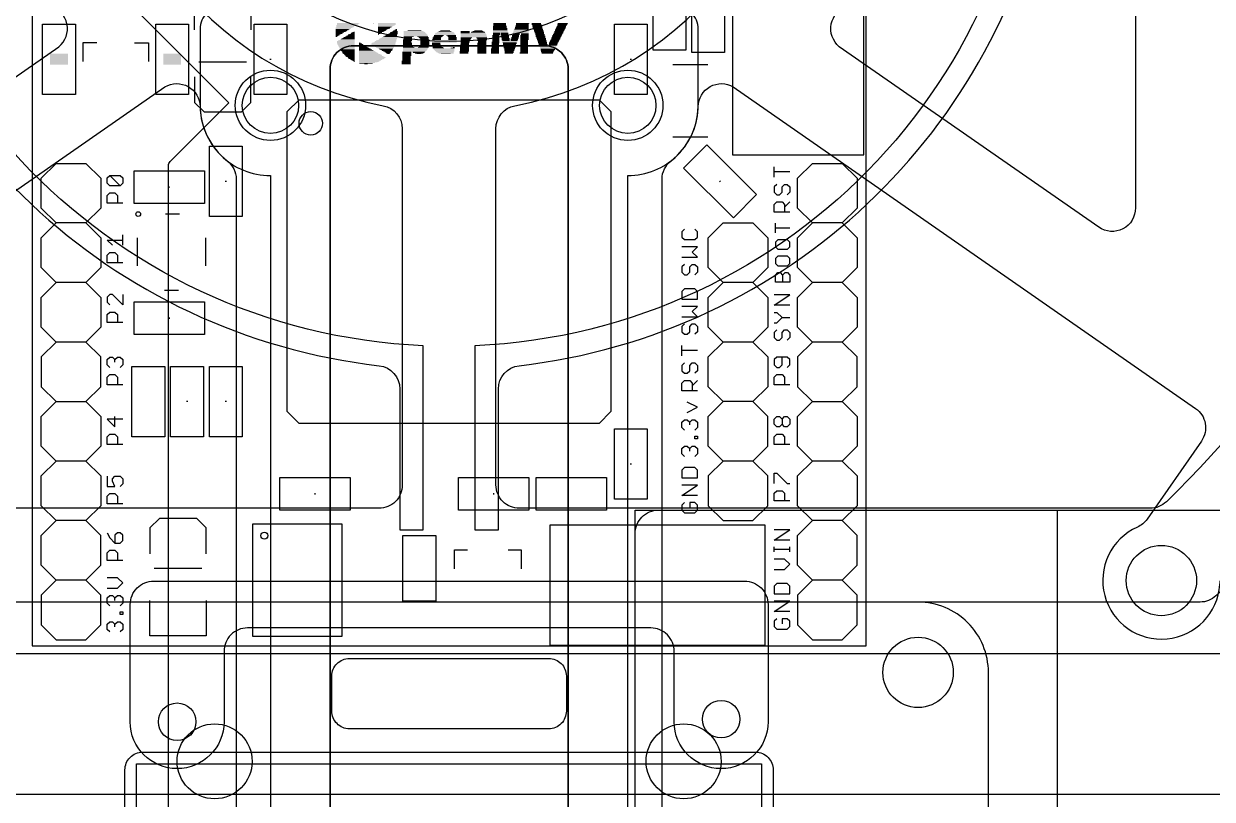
# Model space of a CAD drawing. Header units: inches. Extents: x 0 to 210, y 0 to 179.
# Drawn here: x 86.9 to 137.5, y 50.5 to 83.6 of the extents above; entities that cross this region are included whole.
import ezdxf

# ---------------------------------------------------------------- set-up
doc = ezdxf.new("R2010")
doc.units = ezdxf.units.IN
doc.header["$MEASUREMENT"] = 0
for name, color, linetype in [('4段目', 71, 'Continuous'), ('カバー', 6, 'Continuous'), ('カメラ', 7, 'Continuous'), ('基板', 4, 'Continuous'), ('穴', 3, 'Continuous'), ('部品', 2, 'Continuous')]:
    doc.layers.add(name, color=color, linetype=linetype)

# ---------------------------------------------------------------- blocks, each defined once
blk = doc.blocks.new('RECT')
blk.add_solid([(-0.5, -0.5), (0.5, -0.5), (-0.5, 0.5), (0.5, 0.5)])

msp = doc.modelspace()

# ---------------------------------------------------------------- linework, layer by layer
for points in [[(15.94, 79.917), (48.824, 55.884, 0.320104), (49.985, 55.87), (88.36, 82.581, 0.597767), (88.011, 84.308, -0.154834), (86.515, 85.334, 0.231089), (85.726, 85.719), (12.659, 85.719, 0.231089), (11.871, 85.334, -0.059752), (11.368, 84.827, 0.495694), (11.398, 83.236), (14.56, 80.925, -0.224377)], [(132.702, 74.881), (121.64, 82.581, -0.597767), (121.989, 84.308, 0.154834), (123.485, 85.334, -0.231089), (124.274, 85.719), (133.274, 85.719, -0.414214), (134.274, 84.719), (134.274, 75.702, -0.60586)], [(99.92, 81.619), (99.92, 25.199, 0.414214), (100.92, 24.199), (109.08, 24.199, 0.414214), (110.08, 25.199), (110.08, 81.619, 0.414214), (109.08, 82.619), (100.92, 82.619, 0.414214)], [(95.92, 30.961), (95.92, 29.893, -0.231089), (95.535, 29.105, 0.240354), (94.382, 26.634, -0.296977), (93.818, 25.699, 0.073277), (92.613, 24.879, -0.35793), (91.346, 24.807), (53.935, 52.148, -0.515032), (53.954, 53.776), (92.881, 80.871, -0.571229), (94.381, 80.024, 0.226248), (95.535, 77.713, -0.231089), (95.92, 76.925), (95.92, 36.961, -0.414214), (94.92, 35.961), (91.028, 35.961, 1), (91.028, 31.961), (94.92, 31.961, -0.414214)], [(141.756, 63.723), (156.046, 53.776, -0.515032), (156.065, 52.148), (118.654, 24.807, -0.35793), (117.387, 24.879, 0.073277), (116.182, 25.699, -0.296977), (115.618, 26.634, 0.240354), (114.465, 29.105, -0.231089), (114.08, 29.893), (114.08, 76.925, -0.231089), (114.465, 77.713, 0.226248), (115.619, 80.024, -0.571229), (117.119, 80.871), (136.832, 67.151, -0.414214), (137.081, 65.759), (134.765, 62.43, -0.136106), (134.353, 62.089, 1.767592), (137.871, 59.641, -0.136106), (138.048, 60.145), (140.364, 63.473, -0.414214)]]:
    msp.add_lwpolyline(points, format="xyb", close=True)
at = {"layer": '4段目'}
for points in [[(150.252, 77.696, -0.117299), (137.704, 59.152, -0.187753), (137.028, 58.889), (72.972, 58.889, -0.187753), (72.296, 59.152, -0.389926), (66.746, 124.411, -0.232049), (67.537, 124.799), (142.463, 124.799, -0.232049), (143.254, 124.411, -0.075809), (150.341, 111.663, -0.181311)], [(128, 24.921), (128, 55.889, 0.414214), (125, 58.889), (85, 58.889, 0.414214), (82, 55.889), (82, 24.921, -0.198912), (81.707, 24.214), (79.433, 21.939, 0.198912), (79.14, 21.232), (79.14, 18.647), (79.14, 13.074, 0.414214), (82.14, 10.074), (127.86, 10.074, 0.414214), (130.86, 13.074), (130.86, 21.232, 0.198912), (130.567, 21.939), (128.293, 24.214, -0.198912)], [(99.999, 54.234), (99.999, 55.734, -0.414214), (100.749, 56.484), (109.249, 56.484, -0.414214), (109.999, 55.734), (109.999, 54.234, -0.414214), (109.249, 53.484), (100.749, 53.484, -0.414214)], [(104.999, 52.484), (118.074, 52.484, -0.414214), (118.824, 51.734), (118.824, 33.034, -0.414214), (118.074, 32.284), (104.999, 32.284), (91.924, 32.284, -0.414214), (91.174, 33.034), (91.174, 51.734, -0.414214), (91.924, 52.484)]]:
    msp.add_lwpolyline(points, format="xyb", close=True, dxfattribs=at)
for points in [[(146.927, 81.452, -0.124113), (135.588, 63.17, -0.194568), (134.893, 62.889), (107.996, 62.889, -0.414214), (106.996, 63.889), (106.996, 79.082, -0.360068), (107.808, 80.064, 0.384235), (119.946, 96.071, -0.331788), (120.577, 97.087, 0.73979), (120.133, 102.807, -0.351266), (119.351, 103.783), (119.351, 119.799, -0.414214), (120.351, 120.799), (139.986, 120.799, -0.242162)], [(90.649, 119.799), (90.649, 103.783, -0.351266), (89.867, 102.807, 0.73979), (89.423, 97.087, -0.331788), (90.054, 96.071, 0.384235), (102.192, 80.064, -0.360068), (103.004, 79.082), (103.004, 63.889, -0.414214), (102.004, 62.889), (75.107, 62.889, -0.194568)]]:
    msp.add_lwpolyline(points, format="xyb", dxfattribs=at)
msp.add_lwpolyline([(91.674, 51.984), (118.324, 51.984), (118.324, 32.784), (91.674, 32.784)], close=True, dxfattribs=at)
for centre, radius in [((105, 94.799), 12), ((125, 55.889), 1.5), ((93.4, 53.784), 0.8), ((116.6, 53.894), 0.8)]:
    msp.add_circle(centre, radius, dxfattribs=at)
at = {"layer": 'カバー'}
for points in [[(115.62, 80.079), (115.62, 83.331), (115.62, 83.331, 0.414214), (114.62, 84.331), (105, 84.331), (95.38, 84.331, 0.414214), (94.38, 83.331), (94.38, 80.079, 0.414214), (97.38, 77.079), (97.38, 66.424), (97.38, 29.739, 0.414214), (94.38, 26.739), (94.38, 23.294), (94.38, 23.294, 0.414214), (95.38, 22.294), (105, 22.294), (114.62, 22.294, 0.414214), (115.62, 23.294), (115.62, 26.739), (115.62, 26.739, 0.414214), (112.62, 29.739), (112.62, 66.424), (112.62, 77.079, 0.414214)], [(99.92, 81.619, -0.414214), (100.92, 82.619), (105, 82.619), (109.08, 82.619, -0.414214), (110.08, 81.619), (110.08, 66.424), (110.08, 25.194, -0.414214), (109.08, 24.194), (105, 24.194), (100.92, 24.194, -0.414214), (99.92, 25.194), (99.92, 66.424)], [(105, 57.784), (96.4, 57.784, 0.414214), (95.4, 56.784), (95.4, 53.784, -1), (91.4, 53.784), (91.4, 58.784, -0.414214), (92.4, 59.784), (105, 59.784), (117.6, 59.784, -0.414214), (118.6, 58.784), (118.6, 53.784, -1), (114.6, 53.784), (114.6, 56.784, 0.414214), (113.6, 57.784)]]:
    msp.add_lwpolyline(points, format="xyb", close=True, dxfattribs=at)
for centre, radius in [((97.38, 80.079), 1.2), ((112.62, 80.079), 1.2), ((93.4, 53.784), 0.8), ((116.6, 53.894), 0.8)]:
    msp.add_circle(centre, radius, dxfattribs=at)
at = {"layer": 'カメラ'}
msp.add_line((102.9, 67.978), (102.9, 61.978), dxfattribs=at)
msp.add_lwpolyline([(77.808, 98.693, 0.619201), (73, 96.299), (73, 93.299, 0.619201), (77.808, 90.905, -0.560348), (79.396, 90.281, 0.331688), (102.015, 68.971, -0.380901), (102.9, 67.978), (102.9, 61.978), (103.9, 61.978), (103.9, 69.823, -45.443544), (106.1, 69.823), (106.1, 61.978), (107.1, 61.978), (107.1, 67.978, -0.380901), (107.985, 68.971, 0.331688), (130.604, 90.281, -0.560348), (132.192, 90.905, 0.619201), (137, 93.299), (137, 96.299, 0.619201), (132.192, 98.693, -0.560348), (130.604, 99.317, 0.838991), (79.396, 99.317, -0.560348)], format="xyb", close=True, dxfattribs=at)
at = {"layer": '基板'}
for p, q in [((96.364, 81.921), (94.332, 81.921)), ((97.35, 82.048), (97.411, 82.048)), ((112.716, 82.048), (112.777, 82.048)), ((114.537, 81.82), (116.037, 81.82)), ((116.037, 78.72), (114.537, 78.72)), ((90.42, 76.98), (90.53, 77.09)), ((118.868, 77.017), (118.868, 77.457)), ((119.529, 77.237), (118.868, 77.237)), ((90.42, 76.759), (90.42, 76.98)), ((90.53, 76.649), (90.42, 76.759)), ((90.971, 76.649), (90.53, 76.649)), ((93.062, 76.556), (93.062, 76.617)), ((95.445, 76.841), (95.505, 76.841)), ((116.579, 76.862), (116.535, 76.819)), ((119.308, 75.74), (119.529, 75.96)), ((93.508, 75.431), (92.908, 75.431)), ((118.919, 74.64), (118.919, 75.047)), ((91.081, 74.109), (91.081, 74.55)), ((119.529, 74.844), (118.919, 74.844)), ((91.708, 73.231), (91.708, 74.431)), ((94.608, 74.431), (94.608, 73.231)), ((93.458, 72.181), (92.858, 72.181)), ((93.062, 71.029), (93.062, 70.968)), ((114.931, 69.397), (114.931, 69.837)), ((115.592, 69.617), (114.931, 69.617)), ((115.371, 68.12), (115.592, 68.34)), ((93.855, 67.443), (93.794, 67.443)), ((95.505, 67.443), (95.445, 67.443)), ((119.198, 66.693), (119.308, 66.803)), ((119.308, 66.362), (119.198, 66.472)), ((119.308, 66.803), (119.419, 66.803)), ((119.419, 66.803), (119.529, 66.693)), ((119.529, 66.472), (119.419, 66.362)), ((119.529, 66.693), (119.529, 66.472)), ((119.419, 66.362), (119.308, 66.362)), ((112.777, 64.776), (112.716, 64.776)), ((99.285, 63.475), (99.285, 63.536)), ((106.905, 63.475), (106.905, 63.536)), ((90.42, 61.85), (90.53, 61.629)), ((90.53, 61.629), (90.75, 61.409)), ((118.868, 61.028), (118.868, 61.248)), ((119.529, 61.138), (118.868, 61.138)), ((119.529, 61.028), (119.529, 61.248)), ((92.427, 60.331), (94.459, 60.331))]:
    msp.add_line(p, q, dxfattribs=at)
msp.add_lwpolyline([(72.252, 103.532), (69.752, 101.033, -0.198912), (69.575, 100.959), (26.029, 100.959, 0.414214), (24.029, 98.959), (24.029, 83.961, -0.414214), (21.029, 80.961), (14.183, 80.961, 0.523448), (12.31, 78.26, 0.216949), (70.328, 20.242, 0.523448), (73.029, 22.115), (73.029, 28.961, -0.414214), (76.029, 31.961), (91.028, 31.961, 0.414214), (93.028, 33.961), (93.028, 77.507, -0.198912), (93.101, 77.684), (95.6, 80.183)], format="xyb", close=True, dxfattribs=at)
for points in [[(87.22, 57.029), (122.78, 57.029), (122.78, 101.479), (87.22, 101.479)], [(122.686, 89.972), (117.086, 89.972), (117.086, 77.972), (122.686, 77.972)], [(113.698, 82.426), (113.698, 85.226), (115.098, 85.226), (115.098, 82.426)], [(116.749, 82.326), (115.349, 82.326), (115.349, 85.326), (116.749, 85.326)], [(89.063, 80.548), (87.663, 80.548), (87.663, 83.548), (89.063, 83.548)], [(93.889, 80.548), (92.489, 80.548), (92.489, 83.548), (93.889, 83.548)], [(96.68, 83.548), (98.08, 83.548), (98.08, 80.548), (96.68, 80.548)], [(112.047, 83.548), (113.447, 83.548), (113.447, 80.548), (112.047, 80.548)], [(111.9, 79.812), (111.9, 67.012), (111.4, 66.512), (98.6, 66.512), (98.1, 67.012), (98.1, 79.812), (98.6, 80.312), (111.4, 80.312)], [(94.775, 78.341), (96.175, 78.341), (96.175, 75.341), (94.775, 75.341)], [(118.113, 76.275), (117.123, 75.285), (115.001, 77.406), (115.991, 78.396)], [(89.506, 77.603), (90.141, 76.968), (90.141, 75.698), (89.506, 75.063), (88.236, 75.063), (87.601, 75.698), (87.601, 76.968), (88.236, 77.603)], [(121.764, 77.603), (122.399, 76.968), (122.399, 75.698), (121.764, 75.063), (120.494, 75.063), (119.859, 75.698), (119.859, 76.968), (120.494, 77.603)], [(90.971, 77.09), (91.081, 76.98), (91.081, 76.759), (90.971, 76.649), (90.53, 77.09)], [(91.562, 75.887), (91.562, 77.287), (94.562, 77.287), (94.562, 75.887)], [(117.954, 75.063), (118.589, 74.428), (118.589, 73.158), (117.954, 72.523), (116.684, 72.523), (116.049, 73.158), (116.049, 74.428), (116.684, 75.063)], [(118.919, 74.04), (119.02, 73.939), (119.427, 73.939), (119.529, 74.04), (119.529, 74.244), (119.427, 74.345), (119.02, 74.345), (118.919, 74.244)], [(118.919, 73.339), (119.02, 73.237), (119.427, 73.237), (119.529, 73.339), (119.529, 73.542), (119.427, 73.644), (119.02, 73.644), (118.919, 73.542)], [(115.592, 71.81), (115.592, 72.14), (115.482, 72.25), (115.041, 72.25), (114.931, 72.14), (114.931, 71.81)], [(94.562, 71.699), (94.562, 70.299), (91.562, 70.299), (91.562, 71.699)], [(92.873, 65.943), (91.473, 65.943), (91.473, 68.943), (92.873, 68.943)], [(94.524, 65.943), (93.124, 65.943), (93.124, 68.943), (94.524, 68.943)], [(96.175, 65.943), (94.775, 65.943), (94.775, 68.943), (96.175, 68.943)], [(118.868, 66.472), (118.868, 66.693), (118.978, 66.803), (119.088, 66.803), (119.198, 66.693), (119.198, 66.472), (119.088, 66.362), (118.978, 66.362)], [(113.447, 63.276), (112.047, 63.276), (112.047, 66.276), (113.447, 66.276)], [(115.482, 65.854), (115.482, 65.964), (115.592, 65.964), (115.592, 65.854)], [(115.592, 64.19), (115.592, 64.52), (115.482, 64.63), (115.041, 64.63), (114.931, 64.52), (114.931, 64.19)], [(97.785, 62.806), (97.785, 64.206), (100.785, 64.206), (100.785, 62.806)], [(105.405, 62.806), (105.405, 64.206), (108.405, 64.206), (108.405, 62.806)], [(108.707, 62.806), (108.707, 64.206), (111.707, 64.206), (111.707, 62.806)], [(130.93, 23.808), (112.93, 23.808), (112.93, 62.808), (130.93, 62.808)], [(90.971, 61.409), (91.081, 61.519), (91.081, 61.74), (90.971, 61.85), (90.86, 61.85), (90.75, 61.74), (90.75, 61.409)], [(96.623, 57.423), (96.623, 62.223), (100.423, 62.223), (100.423, 57.423)], [(109.31, 57.031), (109.31, 62.186), (118.47, 62.186), (118.47, 57.031)], [(103.03, 58.931), (103.03, 61.731), (104.43, 61.731), (104.43, 58.931)], [(119.529, 59.237), (119.529, 59.567), (119.419, 59.677), (118.978, 59.677), (118.868, 59.567), (118.868, 59.237)], [(90.971, 58.361), (90.971, 58.471), (91.081, 58.471), (91.081, 58.361)]]:
    msp.add_lwpolyline(points, close=True, dxfattribs=at)
for points in [[(94.148, 83.302), (94.148, 84.802), (96.548, 84.802), (96.548, 83.302)], [(89.976, 82.748), (89.376, 82.748), (89.376, 81.948)], [(91.576, 82.748), (92.176, 82.748), (92.176, 81.948)], [(94.148, 81.302), (94.148, 80.202), (94.548, 79.802), (96.148, 79.802), (96.548, 80.202), (96.548, 81.302)], [(118.978, 76.709), (118.868, 76.599), (118.868, 76.378), (118.978, 76.268), (119.088, 76.268), (119.198, 76.378), (119.198, 76.599), (119.308, 76.709), (119.419, 76.709), (119.529, 76.599), (119.529, 76.378), (119.419, 76.268)], [(91.081, 75.901), (90.42, 75.901), (90.42, 76.231), (90.53, 76.341), (90.75, 76.341), (90.86, 76.231), (90.86, 75.901)], [(119.529, 75.52), (118.868, 75.52), (118.868, 75.85), (118.978, 75.96), (119.198, 75.96), (119.308, 75.85), (119.308, 75.52)], [(89.506, 75.063), (90.141, 74.428), (90.141, 73.158), (89.506, 72.523), (88.236, 72.523), (87.601, 73.158), (87.601, 74.428), (88.236, 75.063)], [(121.764, 75.063), (122.399, 74.428), (122.399, 73.158), (121.764, 72.523), (120.494, 72.523), (119.859, 73.158), (119.859, 74.428), (120.494, 75.063)], [(115.041, 74.79), (114.931, 74.68), (114.931, 74.46), (115.041, 74.35), (115.482, 74.35), (115.592, 74.46), (115.592, 74.68), (115.482, 74.79)], [(90.64, 74.109), (90.42, 74.329), (91.081, 74.329)], [(114.931, 73.601), (115.592, 73.601), (115.371, 73.821), (115.592, 74.042), (114.931, 74.042)], [(91.081, 73.361), (90.42, 73.361), (90.42, 73.691), (90.53, 73.801), (90.75, 73.801), (90.86, 73.691), (90.86, 73.361)], [(115.041, 73.293), (114.931, 73.183), (114.931, 72.963), (115.041, 72.853), (115.151, 72.853), (115.261, 72.963), (115.261, 73.183), (115.371, 73.293), (115.482, 73.293), (115.592, 73.183), (115.592, 72.963), (115.482, 72.853)], [(88.236, 69.983), (87.601, 69.348), (87.601, 68.078), (88.236, 67.443), (89.506, 67.443), (90.141, 68.078), (90.141, 69.348), (89.506, 69.983), (88.236, 69.983), (87.601, 70.618), (87.601, 71.888), (88.236, 72.523)], [(89.506, 72.523), (90.141, 71.888), (90.141, 70.618), (89.506, 69.983)], [(117.954, 72.523), (118.589, 71.888), (118.589, 70.618), (117.954, 69.983), (116.684, 69.983), (116.049, 70.618), (116.049, 71.888), (116.684, 72.523)], [(119.224, 72.84), (119.325, 72.942), (119.427, 72.942), (119.529, 72.84), (119.529, 72.535), (118.919, 72.535), (118.919, 72.84), (119.02, 72.942), (119.122, 72.942), (119.224, 72.84), (119.224, 72.535)], [(120.494, 69.983), (119.859, 69.348), (119.859, 68.078), (120.494, 67.443), (121.764, 67.443), (122.399, 68.078), (122.399, 69.348), (121.764, 69.983), (120.494, 69.983), (119.859, 70.618), (119.859, 71.888), (120.494, 72.523)], [(121.764, 72.523), (122.399, 71.888), (122.399, 70.618), (121.764, 69.983)], [(91.081, 72.01), (91.081, 71.569), (90.64, 72.01), (90.53, 72.01), (90.42, 71.9), (90.42, 71.679), (90.53, 71.569)], [(119.529, 71.556), (118.868, 71.556), (119.529, 71.996), (118.868, 71.996)], [(114.931, 71.061), (115.592, 71.061), (115.371, 71.281), (115.592, 71.502), (114.931, 71.502)], [(91.081, 70.821), (90.42, 70.821), (90.42, 71.151), (90.53, 71.261), (90.75, 71.261), (90.86, 71.151), (90.86, 70.821)], [(118.868, 71.248), (118.978, 71.248), (119.198, 71.027), (119.529, 71.027)], [(118.868, 70.807), (118.978, 70.807), (119.198, 71.027)], [(115.041, 70.753), (114.931, 70.643), (114.931, 70.423), (115.041, 70.313), (115.151, 70.313), (115.261, 70.423), (115.261, 70.643), (115.371, 70.753), (115.482, 70.753), (115.592, 70.643), (115.592, 70.423), (115.482, 70.313)], [(118.978, 70.499), (118.868, 70.389), (118.868, 70.169), (118.978, 70.059), (119.088, 70.059), (119.198, 70.169), (119.198, 70.389), (119.308, 70.499), (119.419, 70.499), (119.529, 70.389), (119.529, 70.169), (119.419, 70.059)], [(116.684, 64.903), (116.049, 64.268), (116.049, 62.998), (116.684, 62.363), (117.954, 62.363), (118.589, 62.998), (118.589, 64.268), (117.954, 64.903), (116.684, 64.903), (116.049, 65.538), (116.049, 66.808), (116.684, 67.443), (116.049, 68.078), (116.049, 69.348), (116.684, 69.983)], [(117.954, 69.983), (118.589, 69.348), (118.589, 68.078), (117.954, 67.443)], [(90.53, 68.902), (90.42, 69.012), (90.42, 69.233), (90.53, 69.343), (90.64, 69.343), (90.75, 69.233)], [(90.75, 69.122), (90.75, 69.233), (90.86, 69.343), (90.971, 69.343), (91.081, 69.233), (91.081, 69.012), (90.971, 68.902)], [(115.041, 69.089), (114.931, 68.979), (114.931, 68.758), (115.041, 68.648), (115.151, 68.648), (115.261, 68.758), (115.261, 68.979), (115.371, 69.089), (115.482, 69.089), (115.592, 68.979), (115.592, 68.758), (115.482, 68.648)], [(119.419, 68.902), (119.529, 69.012), (119.529, 69.233), (119.419, 69.343), (118.978, 69.343), (118.868, 69.233), (118.868, 69.012), (118.978, 68.902), (119.088, 68.902), (119.198, 69.012), (119.198, 69.343)], [(91.081, 68.154), (90.42, 68.154), (90.42, 68.484), (90.53, 68.594), (90.75, 68.594), (90.86, 68.484), (90.86, 68.154)], [(119.529, 68.154), (118.868, 68.154), (118.868, 68.484), (118.978, 68.594), (119.198, 68.594), (119.308, 68.484), (119.308, 68.154)], [(115.592, 67.9), (114.931, 67.9), (114.931, 68.23), (115.041, 68.34), (115.261, 68.34), (115.371, 68.23), (115.371, 67.9)], [(89.506, 67.443), (90.141, 66.808), (90.141, 65.538), (89.506, 64.903), (88.236, 64.903), (87.601, 65.538), (87.601, 66.808), (88.236, 67.443)], [(115.151, 66.977), (115.592, 67.197), (115.151, 67.417)], [(117.954, 64.903), (118.589, 65.538), (118.589, 66.808), (117.954, 67.443), (116.684, 67.443)], [(121.764, 67.443), (122.399, 66.808), (122.399, 65.538), (121.764, 64.903), (120.494, 64.903), (119.859, 65.538), (119.859, 66.808), (120.494, 67.443)], [(91.081, 66.693), (90.42, 66.693), (90.75, 66.362), (90.75, 66.803)], [(115.041, 66.228), (114.931, 66.339), (114.931, 66.559), (115.041, 66.669), (115.151, 66.669), (115.261, 66.559)], [(115.261, 66.449), (115.261, 66.559), (115.371, 66.669), (115.482, 66.669), (115.592, 66.559), (115.592, 66.339), (115.482, 66.228)], [(91.081, 65.614), (90.42, 65.614), (90.42, 65.944), (90.53, 66.054), (90.75, 66.054), (90.86, 65.944), (90.86, 65.614)], [(119.529, 65.614), (118.868, 65.614), (118.868, 65.944), (118.978, 66.054), (119.198, 66.054), (119.308, 65.944), (119.308, 65.614)], [(115.041, 65.106), (114.931, 65.216), (114.931, 65.436), (115.041, 65.546), (115.151, 65.546), (115.261, 65.436)], [(115.261, 65.326), (115.261, 65.436), (115.371, 65.546), (115.482, 65.546), (115.592, 65.436), (115.592, 65.216), (115.482, 65.106)], [(88.236, 59.823), (87.601, 59.188), (87.601, 57.918), (88.236, 57.283), (89.506, 57.283), (90.141, 57.918), (90.141, 59.188), (89.506, 59.823), (88.236, 59.823), (87.601, 60.458), (87.601, 61.728), (88.236, 62.363), (87.601, 62.998), (87.601, 64.268), (88.236, 64.903)], [(89.506, 64.903), (90.141, 64.268), (90.141, 62.998), (89.506, 62.363)], [(120.494, 59.823), (119.859, 59.188), (119.859, 57.918), (120.494, 57.283), (121.764, 57.283), (122.399, 57.918), (122.399, 59.188), (121.764, 59.823), (120.494, 59.823), (119.859, 60.458), (119.859, 61.728), (120.494, 62.363), (119.859, 62.998), (119.859, 64.268), (120.494, 64.903)], [(121.764, 64.903), (122.399, 64.268), (122.399, 62.998), (121.764, 62.363)], [(118.868, 63.949), (118.868, 64.39), (118.978, 64.39), (119.419, 63.949), (119.529, 63.949)], [(90.42, 64.263), (90.42, 63.822), (90.75, 63.822), (90.64, 64.042), (90.64, 64.153), (90.75, 64.263), (90.971, 64.263), (91.081, 64.153), (91.081, 63.932), (90.971, 63.822)], [(115.592, 63.441), (114.931, 63.441), (115.592, 63.882), (114.931, 63.882)], [(91.081, 63.074), (90.42, 63.074), (90.42, 63.404), (90.53, 63.514), (90.75, 63.514), (90.86, 63.404), (90.86, 63.074)], [(119.529, 63.201), (118.868, 63.201), (118.868, 63.531), (118.978, 63.641), (119.198, 63.641), (119.308, 63.531), (119.308, 63.201)], [(115.041, 63.133), (114.931, 63.023), (114.931, 62.803), (115.041, 62.693), (115.482, 62.693), (115.592, 62.803), (115.592, 63.023), (115.482, 63.133), (115.261, 63.133), (115.261, 62.913)], [(89.506, 59.823), (90.141, 60.458), (90.141, 61.728), (89.506, 62.363), (88.236, 62.363)], [(94.643, 60.95), (94.643, 62.05), (94.243, 62.45), (92.643, 62.45), (92.243, 62.05), (92.243, 60.95)], [(121.764, 59.823), (122.399, 60.458), (122.399, 61.728), (121.764, 62.363), (120.494, 62.363)], [(119.529, 61.527), (118.868, 61.527), (119.529, 61.968), (118.868, 61.968)], [(91.081, 60.661), (90.42, 60.661), (90.42, 60.991), (90.53, 61.101), (90.75, 61.101), (90.86, 60.991), (90.86, 60.661)], [(105.229, 60.305), (105.229, 61.118), (105.787, 61.118)], [(107.515, 61.118), (108.073, 61.118), (108.073, 60.305)], [(118.868, 60.28), (119.308, 60.28), (119.529, 60.5), (119.308, 60.72), (118.868, 60.72)], [(90.42, 59.484), (90.86, 59.484), (91.081, 59.704), (90.86, 59.924), (90.42, 59.924)], [(90.53, 58.735), (90.42, 58.846), (90.42, 59.066), (90.53, 59.176), (90.64, 59.176), (90.75, 59.066)], [(90.75, 58.956), (90.75, 59.066), (90.86, 59.176), (90.971, 59.176), (91.081, 59.066), (91.081, 58.846), (90.971, 58.735)], [(94.643, 58.95), (94.643, 57.45), (92.243, 57.45), (92.243, 58.95)], [(119.529, 58.488), (118.868, 58.488), (119.529, 58.929), (118.868, 58.929)], [(90.53, 57.613), (90.42, 57.723), (90.42, 57.943), (90.53, 58.053), (90.64, 58.053), (90.75, 57.943)], [(90.75, 57.833), (90.75, 57.943), (90.86, 58.053), (90.971, 58.053), (91.081, 57.943), (91.081, 57.723), (90.971, 57.613)], [(118.978, 58.18), (118.868, 58.07), (118.868, 57.85), (118.978, 57.74), (119.419, 57.74), (119.529, 57.85), (119.529, 58.07), (119.419, 58.18), (119.198, 58.18), (119.198, 57.96)]]:
    msp.add_lwpolyline(points, dxfattribs=at)
msp.add_lwpolyline([(132.376, 22.808, 0.414214), (131.376, 23.808), (113.93, 23.808, -0.414214), (112.93, 24.808), (112.93, 61.808, -0.414214), (113.93, 62.808), (135.376, 62.808), (175.867, 62.808, -0.414214), (176.867, 61.808), (176.867, 28.422, -0.199776), (176.572, 27.712), (168.134, 19.331, -0.19805), (166.02, 18.459), (135.376, 18.459, -0.414214), (132.376, 21.459), (132.376, 22.808)], format="xyb", dxfattribs=at)
for centre, radius in [((99.1, 79.312), 0.5), ((91.739, 75.443), 0.1), ((97.123, 61.723), 0.15)]:
    msp.add_circle(centre, radius, dxfattribs=at)
at = {"layer": '穴', "linetype": 'Continuous'}
for centre in [(97.38, 80.079), (112.62, 80.079)]:
    msp.add_circle(centre, 1.5, dxfattribs=at)
at = {"layer": '穴'}
for centre, radius in [((135.376, 59.808), 1.5), ((94.999, 52.095), 1.6), ((115.001, 52.095), 1.6)]:
    msp.add_circle(centre, radius, dxfattribs=at)
at = {"layer": '部品'}
for p, q in [((55.695, 56.701), (154.305, 56.701)), ((55.695, 50.701), (154.305, 50.701))]:
    msp.add_line(p, q, dxfattribs=at)

# ---------------------------------------------------------------- block references
at = {"layer": '基板', "yscale": 0.0254}
for p, xscale in [((100.517, 83.394), 0.7112), ((100.491, 83.368), 0.6604), ((100.479, 83.343), 0.635), ((100.453, 83.318), 0.5842), ((100.428, 83.292), 0.5334), ((100.403, 83.267), 0.4826), ((100.39, 83.241), 0.4572), ((100.364, 83.216), 0.4064), ((100.339, 83.191), 0.3556), ((100.314, 83.165), 0.3048), ((100.301, 83.14), 0.2794), ((100.276, 83.114), 0.2286), ((100.618, 83.495), 0.8636000000000001), ((100.593, 83.47), 0.8128), ((100.568, 83.445), 0.762), ((100.555, 83.419), 0.7366000000000003), ((100.695, 83.572), 0.9652), ((100.669, 83.546), 0.9144), ((100.657, 83.521), 0.889), ((100.86, 83.114), 0.2286), ((100.885, 83.14), 0.1778), ((100.898, 83.165), 0.1524), ((100.923, 83.191), 0.1016), ((100.949, 83.216), 0.0508), ((101.774, 83.572), 0.0254), ((102.346, 83.572), 0.762), ((102.346, 83.546), 0.762), ((102.346, 83.521), 0.762), ((102.32, 83.495), 0.7112), ((102.295, 83.47), 0.6604), ((102.282, 83.445), 0.635), ((102.257, 83.419), 0.5842), ((102.231, 83.394), 0.5334), ((102.219, 83.368), 0.508), ((102.193, 83.343), 0.4572), ((102.168, 83.318), 0.4064), ((102.142, 83.292), 0.3556), ((102.13, 83.267), 0.3302), ((102.104, 83.241), 0.2794), ((102.079, 83.216), 0.2286), ((102.054, 83.191), 0.1778), ((102.041, 83.165), 0.1524), ((102.015, 83.14), 0.1016), ((101.99, 83.114), 0.0508), ((102.587, 83.114), 0.4318000000000001), ((102.612, 83.14), 0.381), ((102.638, 83.165), 0.3302), ((102.65, 83.191), 0.3048), ((102.676, 83.216), 0.254), ((102.701, 83.241), 0.2032), ((102.701, 83.267), 0.1524), ((102.727, 83.292), 0.1016), ((102.752, 83.318), 0.0508), ((103.476, 83.241), 0.8382), ((103.501, 83.216), 0.889), ((103.514, 83.191), 0.9144), ((103.527, 83.165), 0.9397999999999999), ((103.539, 83.14), 0.9652), ((103.552, 83.114), 0.9906), ((103.527, 83.267), 0.5842), ((104.822, 83.14), 0.8382), ((104.835, 83.114), 0.8636000000000001), ((104.822, 83.165), 0.7874), ((104.835, 83.191), 0.7112), ((104.822, 83.216), 0.635), ((104.822, 83.241), 0.5334), ((104.835, 83.267), 0.4064), ((105.686, 83.241), 0.381), ((105.686, 83.216), 0.381), ((105.686, 83.191), 0.381), ((105.686, 83.165), 0.381), ((106.029, 83.14), 1.066799999999997), ((106.041, 83.114), 1.0922), ((106.232, 83.165), 0.6604), ((106.232, 83.191), 0.6096), ((106.232, 83.216), 0.5588), ((106.232, 83.241), 0.4572), ((106.245, 83.267), 0.3302), ((107.159, 83.445), 0.5842), ((107.159, 83.419), 0.5842), ((107.159, 83.394), 0.5842), ((107.172, 83.368), 0.6096), ((107.172, 83.343), 0.6096), ((107.172, 83.318), 0.6096), ((107.172, 83.292), 0.6096), ((107.184, 83.267), 0.635), ((107.184, 83.241), 0.635), ((107.184, 83.216), 0.635), ((107.184, 83.191), 0.635), ((107.019, 83.165), 0.3048), ((107.019, 83.14), 0.3048), ((107.019, 83.114), 0.3048), ((107.159, 83.572), 0.5334), ((107.159, 83.546), 0.5334), ((107.159, 83.521), 0.5334), ((107.159, 83.495), 0.5334), ((107.172, 83.47), 0.5588), ((107.362, 83.165), 0.3302), ((107.362, 83.14), 0.3302), ((107.362, 83.114), 0.3302), ((107.857, 83.14), 0.3048), ((107.857, 83.114), 0.3048), ((108.061, 83.216), 0.6604), ((108.061, 83.191), 0.6604), ((108.061, 83.165), 0.6604), ((108.073, 83.292), 0.635), ((108.073, 83.267), 0.635), ((108.073, 83.241), 0.635), ((108.086, 83.343), 0.6096), ((108.086, 83.318), 0.6096), ((108.099, 83.419), 0.5842), ((108.099, 83.394), 0.5842), ((108.099, 83.368), 0.5842), ((108.111, 83.495), 0.5588), ((108.111, 83.47), 0.5588), ((108.111, 83.445), 0.5588), ((108.137, 83.572), 0.5588), ((108.124, 83.546), 0.5334), ((108.124, 83.521), 0.5334), ((108.226, 83.14), 0.3302), ((108.226, 83.114), 0.3302), ((108.721, 83.572), 0.4064), ((108.721, 83.546), 0.4064), ((108.734, 83.521), 0.4318000000000001), ((108.746, 83.495), 0.4064), ((108.746, 83.47), 0.4064), ((108.759, 83.445), 0.4318000000000001), ((108.772, 83.419), 0.4064), ((108.772, 83.394), 0.4064), ((108.772, 83.368), 0.4064), ((108.797, 83.343), 0.4064), ((108.797, 83.318), 0.4064), ((108.81, 83.292), 0.381), ((108.823, 83.267), 0.4064), ((108.823, 83.241), 0.4064), ((108.835, 83.216), 0.381), ((108.848, 83.191), 0.4064), ((108.848, 83.165), 0.4064), ((108.861, 83.14), 0.381), ((108.873, 83.114), 0.4064), ((109.635, 83.114), 0.4064), ((109.661, 83.165), 0.4064), ((109.648, 83.14), 0.381), ((109.686, 83.241), 0.4064), ((109.686, 83.216), 0.4064), ((109.674, 83.191), 0.381), ((109.712, 83.292), 0.4064), ((109.712, 83.267), 0.4064), ((109.737, 83.343), 0.4064), ((109.737, 83.318), 0.4064), ((109.763, 83.394), 0.4064), ((109.763, 83.368), 0.4064), ((109.788, 83.445), 0.4064), ((109.788, 83.419), 0.4064), ((109.826, 83.521), 0.4318000000000001), ((109.813, 83.495), 0.4064), ((109.813, 83.47), 0.4064), ((109.851, 83.572), 0.4318000000000001), ((109.839, 83.546), 0.4064), ((100.25, 83.089), 0.1778), ((100.237, 83.064), 0.1524), ((100.212, 83.038), 0.1016), ((100.187, 83.013), 0.0508), ((100.593, 82.81), 0.762), ((100.593, 82.784), 0.762), ((100.593, 82.759), 0.762), ((100.593, 82.733), 0.762), ((100.606, 82.708), 0.7366000000000003), ((100.606, 82.683), 0.7366000000000003), ((100.618, 82.835), 0.7112), ((100.618, 82.657), 0.7112), ((100.618, 82.632), 0.7112), ((100.631, 82.606), 0.6858), ((100.644, 82.86), 0.6604), ((100.657, 82.886), 0.635), ((100.682, 82.911), 0.5842), ((100.707, 82.937), 0.5334), ((100.733, 82.962), 0.4826), ((100.745, 82.987), 0.4572), ((100.771, 83.013), 0.4064), ((100.796, 83.038), 0.3556), ((100.822, 83.064), 0.3048), ((100.834, 83.089), 0.2794), ((101.165, 82.759), 0.0254), ((101.19, 82.733), 0.0762), ((101.215, 82.708), 0.127), ((101.241, 82.683), 0.1778), ((101.253, 82.657), 0.2032), ((101.279, 82.632), 0.254), ((101.304, 82.606), 0.3048), ((102.181, 82.683), 1.0414), ((102.193, 82.708), 1.016), ((102.219, 82.733), 1.016), ((102.206, 82.657), 0.9906), ((102.244, 82.759), 0.9652), ((102.219, 82.632), 0.9144), ((102.269, 82.784), 0.9144), ((102.244, 82.606), 0.8636000000000001), ((102.295, 82.81), 0.9144), ((102.32, 82.835), 0.8636000000000001), ((102.346, 82.86), 0.8128), ((101.977, 83.089), 0.0254), ((102.371, 82.886), 0.762), ((102.396, 82.911), 0.762), ((102.422, 82.937), 0.7112), ((102.447, 82.962), 0.6604), ((102.46, 82.987), 0.635), ((102.485, 83.013), 0.5842), ((102.511, 83.038), 0.5334), ((102.536, 83.064), 0.4826), ((102.549, 83.089), 0.4572), ((103.222, 82.886), 0.381), ((103.222, 82.86), 0.381), ((103.222, 82.835), 0.381), ((103.209, 82.81), 0.3556), ((103.209, 82.784), 0.3556), ((103.209, 82.759), 0.3556), ((103.222, 82.733), 0.381), ((103.222, 82.708), 0.381), ((103.222, 82.683), 0.381), ((103.222, 82.657), 0.381), ((103.235, 82.632), 0.4064), ((103.235, 82.606), 0.4064), ((103.565, 83.089), 1.016), ((103.565, 83.064), 1.016), ((103.578, 83.038), 1.0414), ((103.273, 83.013), 0.4318000000000001), ((103.235, 82.987), 0.3556), ((103.235, 82.962), 0.3556), ((103.235, 82.937), 0.3556), ((103.235, 82.911), 0.3556), ((103.87, 83.013), 0.4572), ((103.908, 82.987), 0.4318000000000001), ((103.92, 82.962), 0.4064), ((103.92, 82.606), 0.4064), ((103.933, 82.937), 0.381), ((103.933, 82.632), 0.381), ((103.946, 82.911), 0.3556), ((103.959, 82.886), 0.381), ((103.959, 82.86), 0.381), ((103.959, 82.835), 0.381), ((103.959, 82.81), 0.381), ((103.959, 82.784), 0.381), ((103.959, 82.759), 0.381), ((103.959, 82.733), 0.381), ((103.959, 82.708), 0.381), ((103.959, 82.683), 0.381), ((103.959, 82.657), 0.381), ((104.467, 82.886), 0.381), ((104.797, 82.86), 1.0414), ((104.797, 82.835), 1.0414), ((104.797, 82.81), 1.0414), ((104.797, 82.784), 1.0414), ((104.797, 82.759), 1.0414), ((104.454, 82.733), 0.3556), ((104.454, 82.708), 0.3556), ((104.454, 82.683), 0.3556), ((104.467, 82.657), 0.381), ((104.467, 82.632), 0.381), ((104.467, 82.606), 0.381), ((104.479, 82.962), 0.3556), ((104.479, 82.937), 0.3556), ((104.479, 82.911), 0.3556), ((104.517, 83.013), 0.381), ((104.505, 82.987), 0.3556), ((104.568, 83.064), 0.4318000000000001), ((104.543, 83.038), 0.381), ((104.822, 83.089), 0.889), ((105.089, 83.064), 0.4064), ((105.114, 83.038), 0.3556), ((105.114, 83.013), 0.3556), ((105.14, 82.987), 0.3556), ((105.14, 82.962), 0.3556), ((105.14, 82.937), 0.3556), ((105.14, 82.911), 0.3556), ((105.14, 82.886), 0.3556), ((105.66, 82.657), 0.381), ((105.66, 82.632), 0.381), ((105.66, 82.606), 0.381), ((106.041, 83.089), 1.0922), ((106.041, 83.064), 1.0922), ((106.054, 83.038), 1.117599999999999), ((106.054, 83.013), 1.117599999999999), ((106.054, 82.987), 1.117599999999999), ((105.737, 82.962), 0.4826), ((105.724, 82.937), 0.4572), ((105.711, 82.911), 0.4318000000000001), ((105.698, 82.886), 0.4064), ((105.698, 82.86), 0.4064), ((105.686, 82.835), 0.381), ((105.686, 82.81), 0.381), ((105.686, 82.784), 0.381), ((105.686, 82.759), 0.381), ((105.673, 82.733), 0.3556), ((105.673, 82.708), 0.3556), ((105.673, 82.683), 0.3556), ((106.384, 82.962), 0.4572), ((106.397, 82.937), 0.4318000000000001), ((106.41, 82.911), 0.4064), ((106.41, 82.886), 0.4064), ((106.41, 82.86), 0.4064), ((106.397, 82.835), 0.381), ((106.397, 82.733), 0.381), ((106.397, 82.708), 0.381), ((106.397, 82.683), 0.381), ((106.397, 82.657), 0.381), ((106.397, 82.632), 0.381), ((106.397, 82.606), 0.381), ((106.41, 82.81), 0.3556), ((106.41, 82.784), 0.3556), ((106.41, 82.759), 0.3556), ((106.981, 82.784), 0.3302), ((106.981, 82.759), 0.3302), ((106.981, 82.733), 0.3302), ((106.968, 82.708), 0.3048), ((106.968, 82.683), 0.3048), ((106.968, 82.657), 0.3048), ((106.968, 82.632), 0.3048), ((106.968, 82.606), 0.3048), ((106.994, 83.064), 0.3048), ((106.994, 83.038), 0.3048), ((106.994, 83.013), 0.3048), ((106.994, 82.987), 0.3048), ((106.994, 82.962), 0.3048), ((106.994, 82.937), 0.3048), ((106.994, 82.911), 0.3048), ((106.994, 82.886), 0.3048), ((106.994, 82.86), 0.3048), ((106.994, 82.835), 0.3048), ((106.994, 82.81), 0.3048), ((107.019, 83.089), 0.3048), ((107.362, 83.089), 0.3302), ((107.375, 83.064), 0.3556), ((107.388, 83.038), 0.3302), ((107.388, 83.013), 0.3302), ((107.388, 82.987), 0.3302), ((107.388, 82.962), 0.3302), ((107.413, 82.937), 0.3302), ((107.413, 82.911), 0.3302), ((107.413, 82.886), 0.3302), ((107.413, 82.86), 0.3302), ((107.426, 82.835), 0.3048), ((107.591, 82.81), 0.635), ((107.591, 82.784), 0.635), ((107.578, 82.759), 0.6096), ((107.591, 82.733), 0.5842), ((107.591, 82.708), 0.5842), ((107.578, 82.683), 0.5588), ((107.578, 82.657), 0.5588), ((107.578, 82.632), 0.5588), ((107.578, 82.606), 0.508), ((107.781, 82.911), 0.3048), ((107.781, 82.886), 0.3048), ((107.781, 82.86), 0.3048), ((107.769, 82.835), 0.2794), ((107.807, 82.987), 0.3048), ((107.807, 82.962), 0.3048), ((107.807, 82.937), 0.3048), ((107.832, 83.064), 0.3048), ((107.832, 83.038), 0.3048), ((107.832, 83.013), 0.3048), ((107.857, 83.089), 0.3048), ((108.213, 83.064), 0.3556), ((108.213, 83.038), 0.3556), ((108.213, 83.013), 0.3556), ((108.213, 82.987), 0.3556), ((108.213, 82.962), 0.3556), ((108.213, 82.937), 0.3556), ((108.213, 82.911), 0.3556), ((108.213, 82.886), 0.3556), ((108.2, 82.86), 0.3302), ((108.2, 82.835), 0.3302), ((108.2, 82.81), 0.3302), ((108.2, 82.784), 0.3302), ((108.2, 82.759), 0.3302), ((108.2, 82.733), 0.3302), ((108.2, 82.708), 0.3302), ((108.2, 82.683), 0.3302), ((108.2, 82.657), 0.3302), ((108.2, 82.632), 0.3302), ((108.2, 82.606), 0.3302), ((108.226, 83.089), 0.3302), ((108.873, 83.089), 0.4064), ((108.886, 83.064), 0.381), ((108.899, 83.038), 0.4064), ((108.899, 83.013), 0.4064), ((108.912, 82.987), 0.381), ((108.912, 82.962), 0.381), ((108.924, 82.937), 0.4064), ((108.937, 82.911), 0.381), ((108.937, 82.886), 0.381), ((108.95, 82.86), 0.4064), ((108.962, 82.835), 0.381), ((108.962, 82.81), 0.381), ((108.988, 82.784), 0.381), ((108.988, 82.759), 0.381), ((108.988, 82.733), 0.381), ((109, 82.708), 0.3556), ((109.013, 82.683), 0.381), ((109.013, 82.657), 0.381), ((109.026, 82.632), 0.3556), ((109.216, 82.606), 0.7366000000000003), ((109.42, 82.657), 0.381), ((109.407, 82.632), 0.3556), ((109.445, 82.733), 0.381), ((109.445, 82.708), 0.381), ((109.432, 82.683), 0.3556), ((109.47, 82.784), 0.381), ((109.47, 82.759), 0.381), ((109.496, 82.835), 0.381), ((109.496, 82.81), 0.381), ((109.521, 82.886), 0.381), ((109.521, 82.86), 0.381), ((109.559, 82.962), 0.4064), ((109.547, 82.937), 0.381), ((109.547, 82.911), 0.381), ((109.585, 83.013), 0.4064), ((109.572, 82.987), 0.381), ((109.61, 83.064), 0.4064), ((109.597, 83.038), 0.381), ((109.623, 83.089), 0.381), ((100.631, 82.581), 0.6858), ((100.644, 82.556), 0.6604), ((100.644, 82.53), 0.6604), ((100.657, 82.505), 0.635), ((100.657, 82.479), 0.635), ((100.669, 82.454), 0.6096), ((100.669, 82.429), 0.6096), ((100.682, 82.403), 0.5842), ((100.695, 82.378), 0.5588), ((100.707, 82.352), 0.5334), ((100.707, 82.327), 0.5334), ((100.72, 82.302), 0.508), ((100.733, 82.276), 0.4826), ((100.745, 82.251), 0.4572), ((100.758, 82.225), 0.4318000000000001), ((100.771, 82.2), 0.4064), ((100.784, 82.175), 0.381), ((100.796, 82.149), 0.3556), ((100.822, 82.124), 0.3048), ((100.834, 82.098), 0.2794), ((101.317, 82.581), 0.3302), ((101.342, 82.556), 0.381), ((101.368, 82.53), 0.4318000000000001), ((101.393, 82.505), 0.4826), ((101.406, 82.479), 0.508), ((101.431, 82.454), 0.5588), ((101.457, 82.429), 0.6096), ((101.469, 82.403), 0.635), ((101.495, 82.378), 0.6858), ((101.52, 82.352), 0.7366000000000003), ((101.546, 82.327), 0.7874), ((101.558, 82.302), 0.8128), ((101.584, 82.276), 0.8636000000000001), ((101.609, 82.251), 0.9144), ((101.634, 82.225), 0.9652), ((101.647, 82.2), 0.9906), ((101.673, 82.175), 1.0414), ((101.698, 82.149), 1.0922), ((101.723, 82.124), 1.143), ((101.711, 82.098), 1.117599999999999), ((102.244, 82.581), 0.8128), ((102.269, 82.556), 0.762), ((102.282, 82.53), 0.6858), ((102.295, 82.505), 0.6604), ((102.308, 82.479), 0.5842), ((102.32, 82.454), 0.508), ((102.346, 82.429), 0.4572), ((102.346, 82.403), 0.4064), ((102.358, 82.378), 0.3302), ((102.384, 82.352), 0.2794), ((102.396, 82.327), 0.2032), ((102.396, 82.302), 0.1524), ((102.409, 82.276), 0.0762), ((103.197, 82.352), 0.381), ((103.197, 82.327), 0.381), ((103.197, 82.302), 0.381), ((103.197, 82.276), 0.381), ((103.197, 82.251), 0.381), ((103.197, 82.225), 0.381), ((103.197, 82.2), 0.381), ((103.184, 82.175), 0.3556), ((103.184, 82.149), 0.3556), ((103.184, 82.124), 0.3556), ((103.184, 82.098), 0.3556), ((103.247, 82.581), 0.4318000000000001), ((103.273, 82.556), 0.4826), ((103.565, 82.53), 1.066799999999997), ((103.565, 82.505), 1.066799999999997), ((103.552, 82.479), 1.0414), ((103.552, 82.454), 1.0414), ((103.539, 82.429), 1.016), ((103.527, 82.403), 0.9906), ((103.514, 82.378), 0.9652), ((103.705, 82.352), 0.5334), ((103.705, 82.327), 0.4826), ((103.717, 82.302), 0.3556), ((103.717, 82.276), 0.2032), ((103.895, 82.556), 0.4572), ((103.92, 82.581), 0.4064), ((104.492, 82.581), 0.381), ((104.517, 82.556), 0.4318000000000001), ((104.543, 82.53), 0.4826), ((104.771, 82.505), 0.889), ((104.771, 82.479), 0.889), ((104.784, 82.454), 0.8636000000000001), ((104.797, 82.429), 0.8382), ((104.809, 82.403), 0.8128), ((104.822, 82.378), 0.7874), ((104.822, 82.352), 0.7366000000000003), ((104.848, 82.327), 0.6858), ((104.873, 82.302), 0.635), ((104.86, 82.276), 0.4064), ((105.152, 82.53), 0.1778), ((105.203, 82.556), 0.0762), ((105.648, 82.378), 0.4064), ((105.635, 82.352), 0.381), ((105.635, 82.327), 0.381), ((105.635, 82.302), 0.381), ((105.66, 82.581), 0.381), ((105.66, 82.556), 0.381), ((105.66, 82.53), 0.381), ((105.66, 82.505), 0.381), ((105.66, 82.479), 0.381), ((105.66, 82.454), 0.381), ((105.66, 82.429), 0.381), ((105.66, 82.403), 0.381), ((106.397, 82.581), 0.381), ((106.397, 82.556), 0.381), ((106.397, 82.53), 0.381), ((106.397, 82.505), 0.381), ((106.397, 82.479), 0.381), ((106.397, 82.454), 0.381), ((106.397, 82.429), 0.381), ((106.397, 82.403), 0.381), ((106.397, 82.378), 0.381), ((106.397, 82.352), 0.381), ((106.397, 82.327), 0.381), ((106.397, 82.302), 0.381), ((106.956, 82.505), 0.3302), ((106.956, 82.479), 0.3302), ((106.956, 82.454), 0.3302), ((106.956, 82.429), 0.3302), ((106.956, 82.403), 0.3302), ((106.956, 82.378), 0.3302), ((106.956, 82.352), 0.3302), ((106.956, 82.327), 0.3302), ((106.956, 82.302), 0.3302), ((106.968, 82.581), 0.3048), ((106.968, 82.556), 0.3048), ((106.968, 82.53), 0.3048), ((107.578, 82.581), 0.508), ((107.578, 82.556), 0.508), ((107.565, 82.53), 0.4826), ((107.578, 82.505), 0.4572), ((107.578, 82.479), 0.4572), ((107.565, 82.454), 0.4318000000000001), ((107.565, 82.429), 0.4318000000000001), ((107.578, 82.403), 0.4064), ((107.565, 82.378), 0.381), ((107.565, 82.352), 0.381), ((107.565, 82.327), 0.381), ((107.553, 82.302), 0.3556), ((108.188, 82.327), 0.3556), ((108.188, 82.302), 0.3556), ((108.2, 82.581), 0.3302), ((108.2, 82.556), 0.3302), ((108.2, 82.53), 0.3302), ((108.2, 82.505), 0.3302), ((108.2, 82.479), 0.3302), ((108.2, 82.454), 0.3302), ((108.2, 82.429), 0.3302), ((108.2, 82.403), 0.3302), ((108.2, 82.378), 0.3302), ((108.2, 82.352), 0.3302), ((109.204, 82.581), 0.7112), ((109.216, 82.556), 0.6858), ((109.204, 82.53), 0.6604), ((109.204, 82.505), 0.6604), ((109.204, 82.479), 0.6096), ((109.204, 82.454), 0.6096), ((109.191, 82.429), 0.5842), ((109.204, 82.403), 0.5588), ((109.191, 82.378), 0.5334), ((109.191, 82.352), 0.5334), ((109.191, 82.327), 0.4826), ((109.191, 82.302), 0.4826), ((100.847, 82.073), 0.254), ((100.872, 82.048), 0.2032), ((100.885, 82.022), 0.1778), ((100.911, 81.997), 0.127), ((100.936, 81.971), 0.0762), ((100.961, 81.946), 0.0254), ((101.685, 82.073), 1.066799999999997), ((101.673, 82.048), 1.0414), ((101.647, 82.022), 0.9906), ((101.622, 81.997), 0.9397999999999999), ((101.596, 81.971), 0.889), ((101.571, 81.946), 0.8382), ((101.546, 81.921), 0.7874), ((101.495, 81.895), 0.6858), ((101.457, 81.87), 0.5588), ((101.457, 81.844), 0.1524), ((103.171, 81.971), 0.381), ((103.171, 81.946), 0.381), ((103.171, 81.921), 0.381), ((103.171, 81.895), 0.381), ((103.171, 81.87), 0.381), ((103.171, 81.844), 0.381), ((103.184, 82.073), 0.3556), ((103.184, 82.048), 0.3556), ((103.184, 82.022), 0.3556), ((103.184, 81.997), 0.3556)]:
    msp.add_blockref('RECT', p, dxfattribs=dict(at, xscale=xscale))
at = {"layer": '基板', "xscale": 0.4572, "yscale": 0.762, "rotation": 270}
for p in [(88.363, 82.048), (93.189, 82.048)]:
    msp.add_blockref('RECT', p, dxfattribs=at)

doc.saveas('drawing.dxf')
